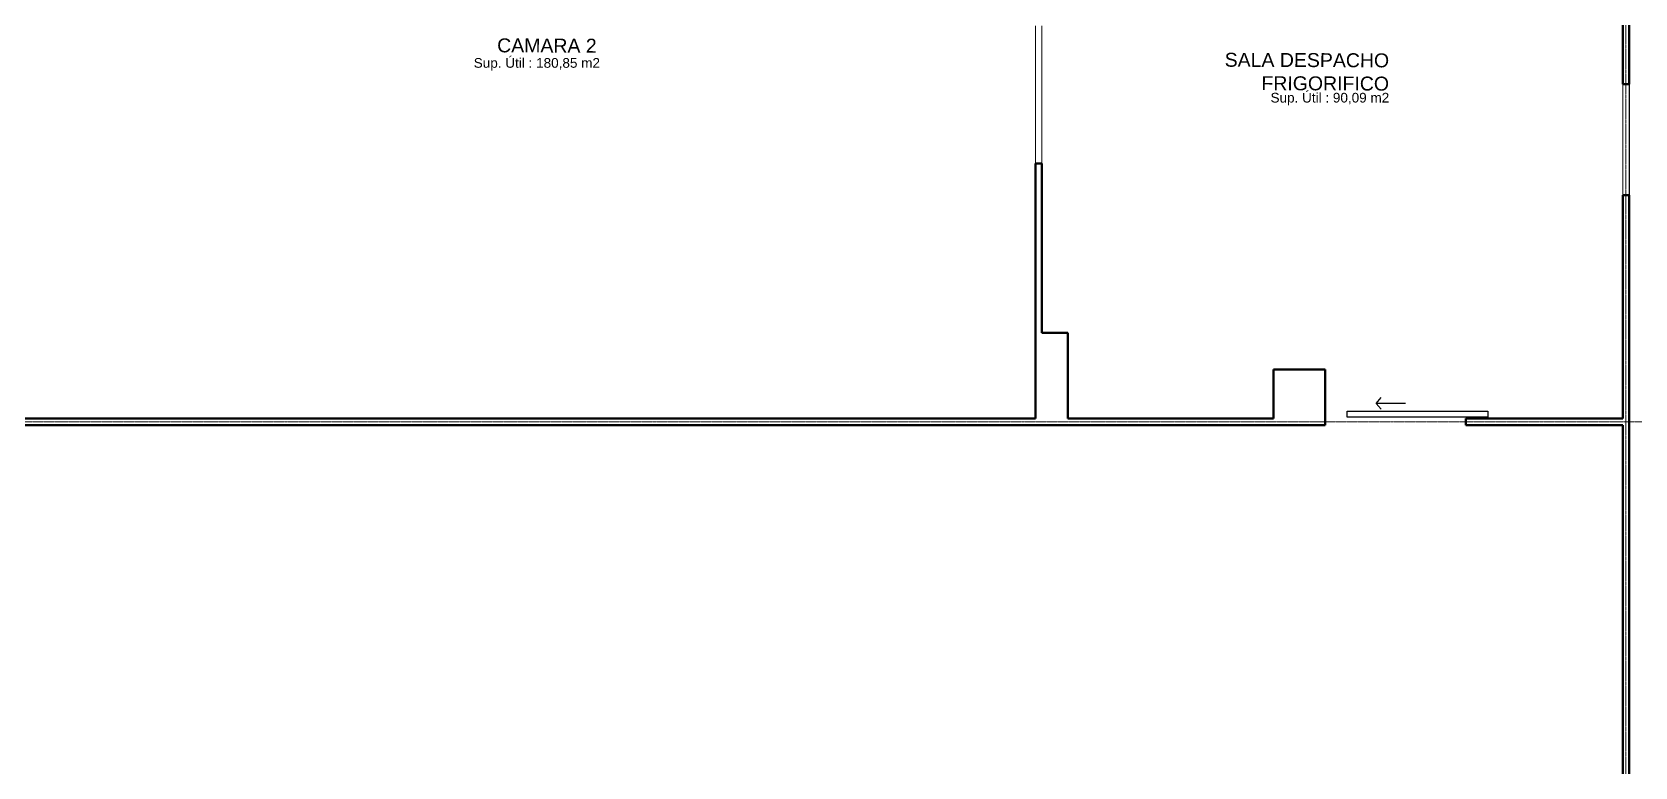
# Model space of a CAD drawing. Header units: inches. Extents: x -955375 to 106222, y -96450 to 64845.
# Drawn here: x 67877 to 93287, y 32422 to 44062 of the extents above; entities that cross this region are included whole.
import ezdxf

# ---------------------------------------------------------------- set-up
doc = ezdxf.new("R2010")
doc.units = ezdxf.units.IN
doc.header["$MEASUREMENT"] = 0
doc.linetypes.add('CENTER2', pattern=[1.125, 0.75, -0.125, 0.125, -0.125])
doc.linetypes.add('CONTINUA', pattern=[0])
for name, color, linetype in [('023_MUROS_2', 7, 'Continuous'), ('A_TEXTOLOCAL', 3, 'Continuous'), ('DIBUJO', 2, 'Continuous')]:
    doc.layers.add(name, color=color, linetype=linetype)
doc.layers.add('06 textos y cotas', color=4, linetype='Continuous', lineweight=15)
doc.layers.add('ACHUTECH', color=24, linetype='Continuous', lineweight=18)
doc.styles.get("Standard").update_dxf_attribs({"font": 'isocp2.shx'})
doc.styles.add('TEXTO-100', font='romans.shx', dxfattribs={"height": 0.15})
doc.dimstyles.new('SUPERPEQUEÑA', dxfattribs={"dimtxt": 0.1, "dimasz": 0.05, "dimexe": 0.1, "dimexo": 0.15, "dimgap": 0.05, "dimtad": 1, "dimzin": 0, "dimdsep": 46, "dimtxsty": 'Standard', "dimblk1": 'CRUZZ', "dimblk2": 'CRUZZ', "dimsah": 1, "dimcen": 0.03, "dimse1": 1, "dimse2": 1, "dimclrd": 109, "dimclre": 4, "dimclrt": 173, "dimadec": 0, "dimazin": 0, "dimtfac": 1, "dimtix": 1, "dimtmove": 1, "dimatfit": 3, "dimldrblk": 'CRUZZ', "dimfxl": 1, "dimtolj": 1, "dimtzin": 0, "dimlwd": -1, "dimarcsym": 0})

# ---------------------------------------------------------------- blocks, each defined once
blk = doc.blocks.new('CRUZ')
at = {"layer": 'DIBUJO', "color": 7, "lineweight": -3}
blk.add_line((0, 0), (0, 0), dxfattribs=at)
blk.add_line((0, 0), (0, 0), dxfattribs=at)
at = {"layer": 'DIBUJO', "color": 7, "lineweight": -3, "const_width": 0.05}
blk.add_lwpolyline([(0, 0, 1), (0, 0, 1)], format="xyb", close=True, dxfattribs=at)
blk = doc.blocks.new('CRUZZ')
at = {"layer": 'DIBUJO', "color": 3, "xscale": 10, "yscale": 10, "zscale": 10}
blk.add_blockref('CRUZ', (0, 0), dxfattribs=at)
blk = doc.blocks.new('*D76')
at = {"layer": 'ACHUTECH', "color": 7, "ltscale": 500, "transparency": 16777216}
blk.add_line((94744, 59051), (94744, 43238), dxfattribs=at)
at = {"layer": 'Defpoints', "color": 0, "linetype": 'CONTINUA', "ltscale": 500, "transparency": 16777216}
for p in [(31397, 59051), (93748, 43238), (94744, 43238)]:
    blk.add_point(p, dxfattribs=at)
at = {"layer": 'ACHUTECH', "color": 7, "linetype": 'CONTINUA', "ltscale": 500, "transparency": 16777216, "xscale": 0.05, "yscale": 0.05, "zscale": 0.05}
for p, rotation in [((94744, 59051), 90), ((94744, 43238), 270)]:
    blk.add_blockref('CRUZZ', p, dxfattribs=dict(at, rotation=rotation))
at = {"layer": 'ACHUTECH', "color": 7, "linetype": 'CONTINUA', "lineweight": 13, "ltscale": 500, "transparency": 16777216, "insert": (94744, 51144), "char_height": 0.15, "attachment_point": 5, "rotation": 90}
blk.add_mtext('\\A1;15812.97', dxfattribs=at)
blk = doc.blocks.new('*D209')
at = {"layer": 'ACHUTECH', "color": 7, "ltscale": 500, "transparency": 16777216}
blk.add_line((95544, 59153), (95544, 15079), dxfattribs=at)
at = {"layer": 'Defpoints', "color": 0, "linetype": 'CONTINUA', "ltscale": 500, "transparency": 16777216}
for p in [(30946, 59153), (85095, 15079), (95544, 15079)]:
    blk.add_point(p, dxfattribs=at)
at = {"layer": 'ACHUTECH', "color": 7, "linetype": 'CONTINUA', "ltscale": 500, "transparency": 16777216, "xscale": 0.05, "yscale": 0.05, "zscale": 0.05}
for p, rotation in [((95544, 59153), 90), ((95544, 15079), 270)]:
    blk.add_blockref('CRUZZ', p, dxfattribs=dict(at, rotation=rotation))
at = {"layer": 'ACHUTECH', "color": 7, "linetype": 'CONTINUA', "lineweight": 13, "ltscale": 500, "transparency": 16777216, "insert": (95544, 37116), "char_height": 0.15, "attachment_point": 5, "rotation": 90}
blk.add_mtext('\\A1;44073.80', dxfattribs=at)

msp = doc.modelspace()

# ---------------------------------------------------------------- linework, layer by layer
at = {"color": 7}
msp.add_line((93195.359, 43237.831), (93195.359, 41478.561), dxfattribs=at)
at = {"layer": '023_MUROS_2', "color": 7, "lineweight": 50}
for p, q in [((93195.359, 48341.759), (93195.359, 43237.831)), ((93093.076, 48239.475), (93093.076, 43237.831)), ((93093.076, 43237.831), (93195.359, 43237.831)), ((83785.312, 41979.748), (83785.312, 37939.565)), ((83887.595, 41979.748), (83785.312, 41979.748)), ((83887.595, 41979.748), (83887.595, 39299.931)), ((93093.076, 37939.565), (93093.076, 41478.561)), ((93093.076, 41478.561), (93195.359, 41478.561)), ((93195.359, 41478.561), (93195.359, 22658.467)), ((83887.595, 39299.931), (84296.727, 39299.931)), ((84296.727, 39299.931), (84296.727, 37939.565)), ((87559.559, 38716.917), (88377.824, 38716.917)), ((87559.559, 38716.917), (87559.559, 37939.565)), ((88377.824, 38716.917), (88377.824, 37837.282)), ((83785.312, 37939.565), (67501.839, 37939.565)), ((84296.727, 37939.565), (87559.559, 37939.565)), ((90607.596, 37837.282), (90607.596, 37939.565)), ((90607.596, 37939.565), (93093.076, 37939.565)), ((67501.839, 37837.282), (88377.824, 37837.282)), ((93093.076, 37837.282), (90607.596, 37837.282)), ((93093.076, 22658.467), (93093.076, 37837.282))]:
    msp.add_line(p, q, dxfattribs=at)
at = {"layer": '06 textos y cotas', "color": 7, "linetype": 'CENTER2', "lineweight": 5}
for p, q in [((93144.217, 60935.98), (93144.217, 22658.467)), ((67501.839, 37888.423), (96031.687, 37888.423))]:
    msp.add_line(p, q, dxfattribs=at)
at = {"layer": 'A_TEXTOLOCAL', "color": 7, "lineweight": 30}
for p, q in [((89187.573, 38179.343), (89261.942, 38271.077)), ((89648.345, 38179.343), (89187.573, 38179.343)), ((89187.573, 38179.343), (89261.942, 38087.608)), ((88723.289, 38055.881), (90953.061, 38055.881)), ((88723.289, 37960.022), (88723.289, 38055.881)), ((90953.061, 37960.022), (88723.289, 37960.022)), ((90953.061, 38055.881), (90953.061, 37960.022))]:
    msp.add_line(p, q, dxfattribs=at)
at = {"layer": 'ACHUTECH', "color": 7, "linetype": 'CONTINUA', "lineweight": 13, "ltscale": 500}
for p, q in [((83785.312, 41979.748), (83785.312, 44158.379)), ((83887.595, 44158.379), (83887.595, 41979.748)), ((93093.076, 41478.561), (93093.076, 43237.831))]:
    msp.add_line(p, q, dxfattribs=at)

# ---------------------------------------------------------------- texts
at = {"color": 7, "char_height": 153.42468, "width": 2503.05656, "attachment_point": 7}
for s, insert in [('{\\fArial|b0|i0|c0|p34;Sup. Útil : 180,85 m2}', (74879.265, 43450.575)), ('{\\fArial|b0|i0|c0|p34;Sup. Útil : 90,09 m2}', (87510.472, 42899.746))]:
    msp.add_mtext(s, dxfattribs=dict(at, insert=insert))
at = {"layer": 'A_TEXTOLOCAL', "color": 7, "char_height": 220.93154, "width": 5909.33788, "attachment_point": 3, "rotation": 359.7791332, "style": 'TEXTO-100'}
for s, insert in [('{\\fArial|b0|i0|c0|p34;CAMARA 2}', (76828.728, 43956.302)), ('{\\fArial|b0|i0|c0|p34;SALA DESPACHO\\PFRIGORIFICO}', (89390.841, 43723.976))]:
    msp.add_mtext(s, dxfattribs=dict(at, insert=insert))

# ---------------------------------------------------------------- dimensions: what is measured, and where the dimension line sits
at = {"layer": 'ACHUTECH', "color": 7, "linetype": 'CONTINUA', "lineweight": 13, "ltscale": 500}
for base, p1, p2, picture, middle in [((95544.065, 15079.287), (30945.851, 59153.085), (85094.536, 15079.287), '*D209', (95543.97, 37116.186)), ((94744.434, 43237.831), (31396.524, 59050.801), (93748.315, 43237.831), '*D76', (94744.339, 51144.316))]:
    dim = msp.add_linear_dim(base=base, p1=p1, p2=p2, angle=90, dimstyle='SUPERPEQUEÑA', override={"dimtxt": 0.15, "dimgap": 0.02, "dimclrd": 7, "dimclrt": 7, "dimfxl": 0.2}, dxfattribs=at)
    dim.commit()
    dim.dimension.update_dxf_attribs({"geometry": picture, "text_midpoint": middle})

doc.saveas('drawing.dxf')
